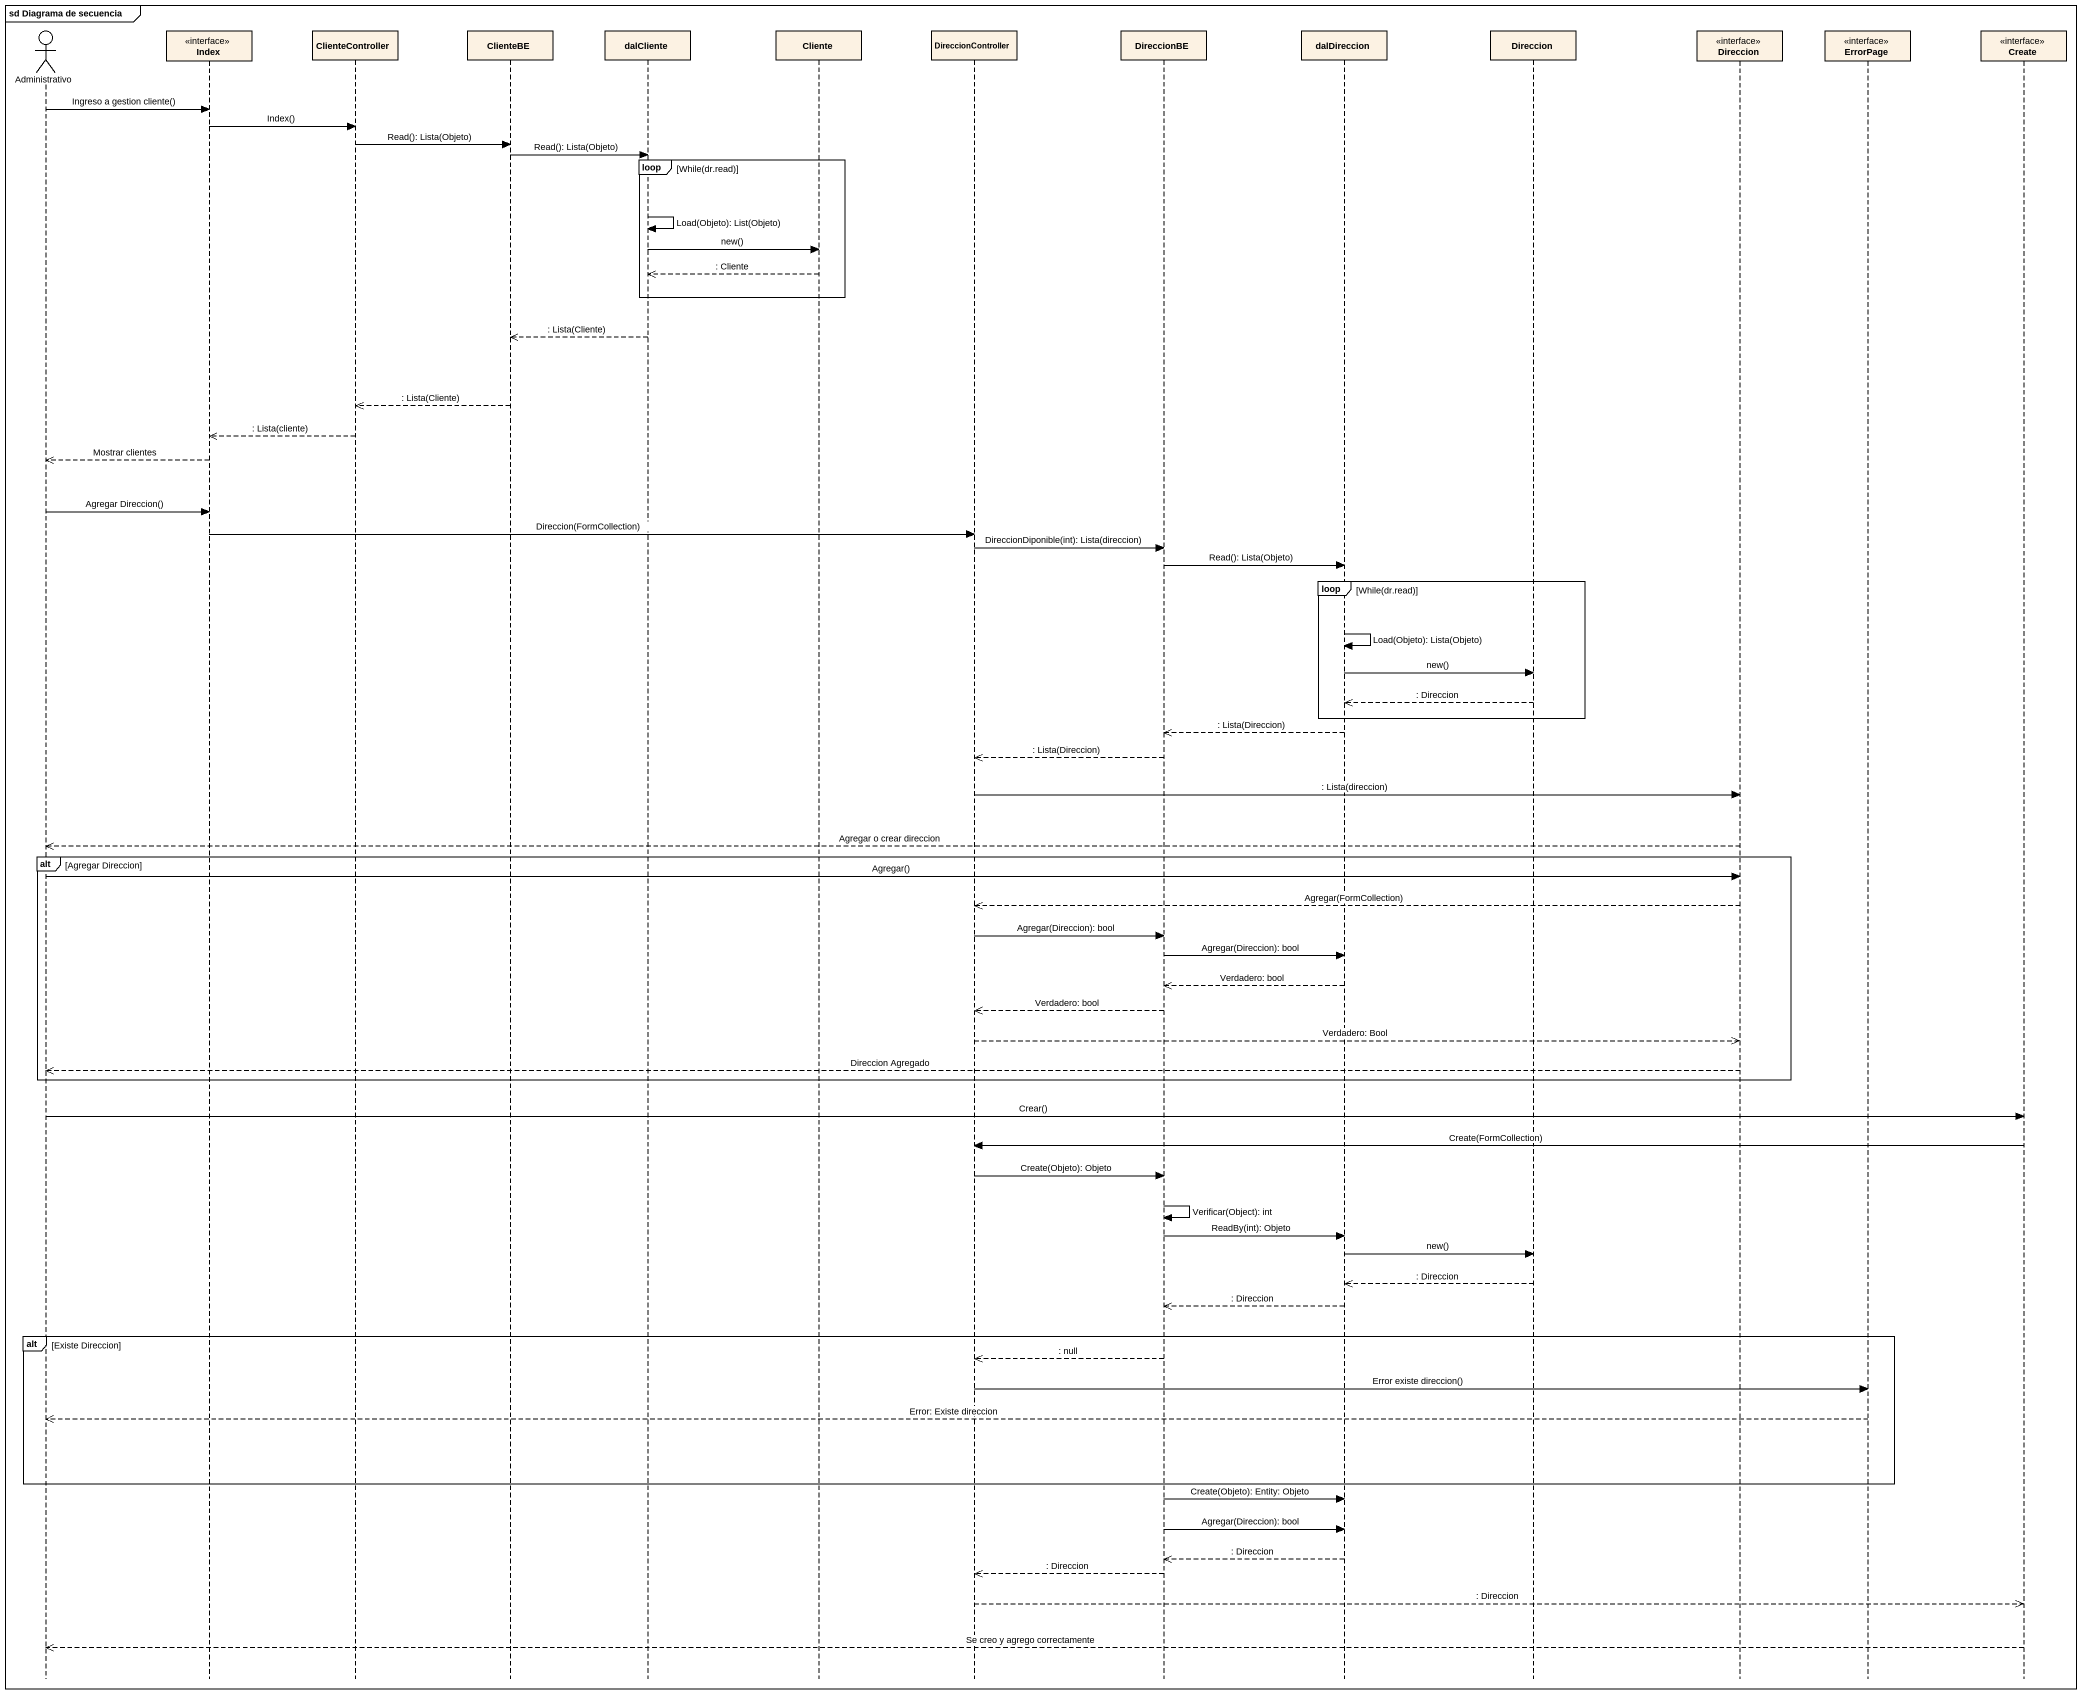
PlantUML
@startuml
mainframe sd Diagrama de secuencia
hide footbox
actor Administrativo
participant Index <<interface>>
participant ClienteController
participant ClienteBE
participant dalCliente
participant Cliente
participant DireccionController
participant DireccionBE
participant dalDireccion
participant Direccion
participant "Direccion" as Direccion_2 <<interface>>
participant ErrorPage <<interface>>
participant "Create" as Create_ <<interface>>

Administrativo -> Index : Ingreso a gestion cliente()
Index -> ClienteController : Index()
ClienteController -> ClienteBE : Read(): Lista(Objeto)
ClienteBE -> dalCliente : Read(): Lista(Objeto)
loop While(dr.read)
  dalCliente -> dalCliente : Load(Objeto): List(Objeto)
  dalCliente -> Cliente : new()
  Cliente -->> dalCliente : : Cliente
end
dalCliente -->> ClienteBE : : Lista(Cliente)
ClienteBE -->> ClienteController : : Lista(Cliente)
ClienteController -->> Index : : Lista(cliente)
Index -->> Administrativo : Mostrar clientes
Administrativo -> Index : Agregar Direccion()
Index -> DireccionController : Direccion(FormCollection)
DireccionController -> DireccionBE : DireccionDiponible(int): Lista(direccion)
DireccionBE -> dalDireccion : Read(): Lista(Objeto)
loop While(dr.read)
  dalDireccion -> dalDireccion : Load(Objeto): Lista(Objeto)
  dalDireccion -> Direccion : new()
  Direccion -->> dalDireccion : : Direccion
end
dalDireccion -->> DireccionBE : : Lista(Direccion)
DireccionBE -->> DireccionController : : Lista(Direccion)
DireccionController -> Direccion_2 : : Lista(direccion)
Direccion_2 -->> Administrativo : Agregar o crear direccion
alt Agregar Direccion
  Administrativo -> Direccion_2 : Agregar()
  Direccion_2 -->> DireccionController : Agregar(FormCollection)
  DireccionController -> DireccionBE : Agregar(Direccion): bool
  DireccionBE -> dalDireccion : Agregar(Direccion): bool
  dalDireccion -->> DireccionBE : Verdadero: bool
  DireccionBE -->> DireccionController : Verdadero: bool
  DireccionController -->> Direccion_2 : Verdadero: Bool
  Direccion_2 -->> Administrativo : Direccion Agregado
end
Administrativo -> Create_ : Crear()
Create_ -> DireccionController : Create(FormCollection)
DireccionController -> DireccionBE : Create(Objeto): Objeto
DireccionBE -> DireccionBE : Verificar(Object): int
DireccionBE -> dalDireccion : ReadBy(int): Objeto
dalDireccion -> Direccion : new()
Direccion -->> dalDireccion : : Direccion
dalDireccion -->> DireccionBE : : Direccion
alt Existe Direccion
  DireccionBE -->> DireccionController : : null
  DireccionController -> ErrorPage : Error existe direccion()
  ErrorPage -->> Administrativo : Error: Existe direccion
end
DireccionBE -> dalDireccion : Create(Objeto): Entity: Objeto
DireccionBE -> dalDireccion : Agregar(Direccion): bool
dalDireccion -->> DireccionBE : : Direccion
DireccionBE -->> DireccionController : : Direccion
DireccionController -->> Create_ : : Direccion
Create_ -->> Administrativo : Se creo y agrego correctamente
@enduml
